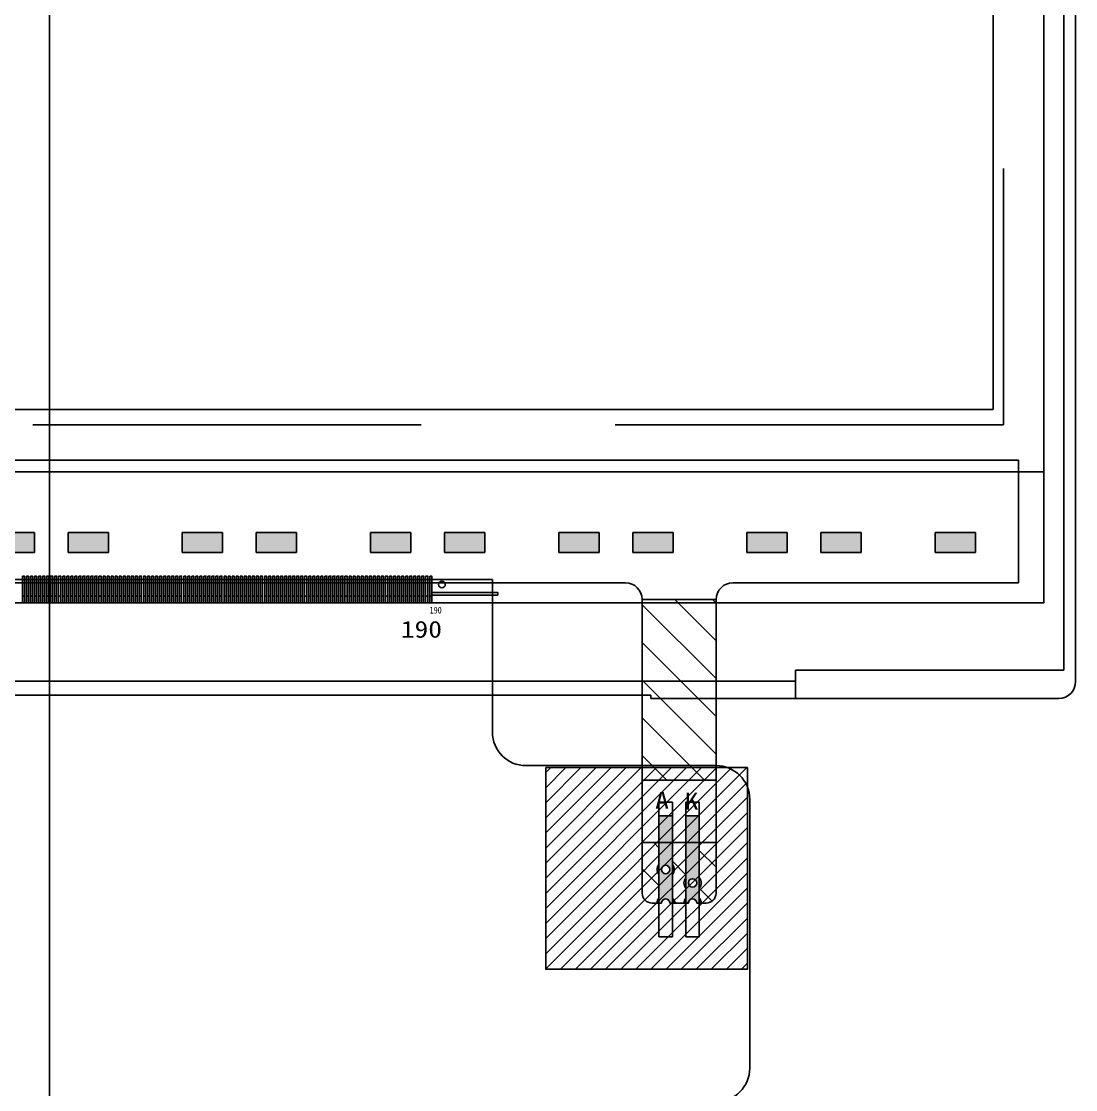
# Model space of a CAD drawing. Extents: x 976 to 1424, y -742 to -407.
# Drawn here: x 1072.15 to 1103.52, y -571.95 to -540.17 of the extents above; entities that cross this region are included whole.
import ezdxf

# ---------------------------------------------------------------- set-up
doc = ezdxf.new("R2010")
doc.units = 0
doc.header["$LTSCALE"] = 23.1
doc.header["$MEASUREMENT"] = 0
doc.linetypes.add('DASHED', pattern=[0.75, 0.5, -0.25])
doc.linetypes.add('EB_DASHDOT', pattern=[39, 30, -3, 3, -3])
doc.layers.get('0').update_dxf_attribs({"linetype": 'CONTINUOUS'})
for name, color, linetype in [('bl', 7, 'CONTINUOUS'), ('DIM', 4, 'CONTINUOUS'), ('FPC 外形', 42, 'CONTINUOUS'), ('LCD', 175, 'CONTINUOUS')]:
    doc.layers.add(name, color=color, linetype=linetype)
doc.styles.get("Standard").update_dxf_attribs({"font": 'txt', "width": 0.8})
doc.styles.add('宋', font='')
doc.styles.get('宋').set_extended_font_data('宋体')
pattern_1 = [(45, (113.3475, 2983.5597), (-0.561266, 0.561266), [])]

# ---------------------------------------------------------------- blocks, each defined once
blk = doc.blocks.new('A$C4D064DB7')
at = {"layer": 'bl'}
h = blk.add_hatch(dxfattribs=at)
h.set_pattern_fill('ANSI31', color=3, scale=0.25, style=0)
h.set_pattern_definition(pattern_1)
h.paths.add_polyline_path([(-46.362, -4.15), (-48.562, -4.15), (-48.562, -9.523), (-46.362, -9.523)])
h = blk.add_hatch(dxfattribs=at)
h.set_pattern_fill('ANSI31', color=3, scale=0.25, style=0)
h.set_pattern_definition(pattern_1)
h.paths.add_polyline_path([(-48.062, -11.38), (-48.562, -11.38), (-48.562, -12.88, 0.414214), (-48.262, -13.18), (-48.117, -13.18, -0.16888), (-48.062, -13.022), (-48.062, -12.738, -0.347677), (-48.062, -12.422)])
h = blk.add_hatch(dxfattribs=at)
h.set_pattern_fill('ANSI31', color=3, scale=0.25, style=0)
h.set_pattern_definition(pattern_1)
h.paths.add_polyline_path([(-47.262, -11.38), (-47.662, -11.38), (-47.662, -12.422, -0.347677), (-47.662, -12.738), (-47.662, -13.022, -0.16888), (-47.607, -13.18), (-47.317, -13.18, -0.16888), (-47.262, -13.022), (-47.262, -12.338, -0.347677), (-47.262, -12.022)])
h = blk.add_hatch(dxfattribs=at)
h.set_pattern_fill('ANSI31', color=3, scale=0.25, style=0)
h.set_pattern_definition(pattern_1)
h.paths.add_polyline_path([(-46.862, -12.022, -0.347677), (-46.862, -12.338), (-46.862, -13.022, -0.16888), (-46.807, -13.18), (-46.662, -13.18, 0.414214), (-46.362, -12.88), (-46.362, -11.38), (-46.862, -11.38)])
at = {"layer": 'DIM'}
h = blk.add_hatch(color=3, dxfattribs=at)
h.paths.add_polyline_path([(-52.88, -2.15), (-51.68, -2.15), (-51.68, -2.75), (-52.88, -2.75)])
h.paths.add_polyline_path([(-56.28, -2.15), (-55.08, -2.15), (-55.08, -2.75), (-56.28, -2.75)])
h = blk.add_hatch(color=3, dxfattribs=at)
h.paths.add_polyline_path([(-47.28, -2.15), (-46.08, -2.15), (-46.08, -2.75), (-47.28, -2.75)])
h.paths.add_polyline_path([(-50.68, -2.15), (-49.48, -2.15), (-49.48, -2.75), (-50.68, -2.75)])
h = blk.add_hatch(color=3, dxfattribs=at)
h.paths.add_polyline_path([(-41.68, -2.15), (-40.48, -2.15), (-40.48, -2.75), (-41.68, -2.75)])
h.paths.add_polyline_path([(-45.08, -2.15), (-43.88, -2.15), (-43.88, -2.75), (-45.08, -2.75)])
h = blk.add_hatch(color=3, dxfattribs=at)
h.paths.add_polyline_path([(-36.08, -2.15), (-34.88, -2.15), (-34.88, -2.75), (-36.08, -2.75)])
h.paths.add_polyline_path([(-39.48, -2.15), (-38.28, -2.15), (-38.28, -2.75), (-39.48, -2.75)])
h = blk.add_hatch(color=3, dxfattribs=at)
h.paths.add_polyline_path([(-30.48, -2.15), (-29.28, -2.15), (-29.28, -2.75), (-30.48, -2.75)])
h.paths.add_polyline_path([(-33.88, -2.15), (-32.68, -2.15), (-32.68, -2.75), (-33.88, -2.75)])
h = blk.add_hatch(color=3, dxfattribs=at)
h.paths.add_polyline_path([(-24.88, -2.15), (-23.68, -2.15), (-23.68, -2.75), (-24.88, -2.75)])
h.paths.add_polyline_path([(-28.28, -2.15), (-27.08, -2.15), (-27.08, -2.75), (-28.28, -2.75)])
h = blk.add_hatch(color=3, dxfattribs=at)
h.paths.add_polyline_path([(-19.28, -2.15), (-18.08, -2.15), (-18.08, -2.75), (-19.28, -2.75)])
h.paths.add_polyline_path([(-22.68, -2.15), (-21.48, -2.15), (-21.48, -2.75), (-22.68, -2.75)])
h = blk.add_hatch(color=3, dxfattribs=at)
h.paths.add_polyline_path([(-13.68, -2.15), (-12.48, -2.15), (-12.48, -2.75), (-13.68, -2.75)])
h.paths.add_polyline_path([(-17.08, -2.15), (-15.88, -2.15), (-15.88, -2.75), (-17.08, -2.75)])
h = blk.add_hatch(color=3, dxfattribs=at)
h.paths.add_polyline_path([(-8.08, -2.15), (-6.88, -2.15), (-6.88, -2.75), (-8.08, -2.75)])
h.paths.add_polyline_path([(-11.48, -2.15), (-10.28, -2.15), (-10.28, -2.75), (-11.48, -2.75)])
h = blk.add_hatch(color=3, dxfattribs=at)
h.paths.add_polyline_path([(-2.48, -2.75), (-2.48, -2.15), (-1.28, -2.15), (-1.28, -2.75)])
h.paths.add_polyline_path([(-4.68, -2.15), (-4.68, -2.75), (-5.88, -2.75), (-5.88, -2.15)])
h = blk.add_hatch(color=30, dxfattribs=at)
h.paths.add_polyline_path([(-47.662, -10.579), (-48.062, -10.579), (-48.062, -12.422, 0.347677), (-48.062, -12.738), (-48.062, -13.022, 0.16888), (-48.117, -13.18), (-47.987, -13.18, -1), (-47.737, -13.18), (-47.607, -13.18, 0.16888), (-47.662, -13.022), (-47.662, -12.738, 0.347677), (-47.662, -12.422)])
h.paths.add_polyline_path([(-47.737, -12.58, -1), (-47.987, -12.58, -1)], flags=16)
h = blk.add_hatch(color=30, dxfattribs=at)
h.paths.add_polyline_path([(-47.262, -12.022, 0.347677), (-47.262, -12.338), (-47.262, -13.022, 0.16888), (-47.317, -13.18), (-47.187, -13.18, -1), (-46.937, -13.18), (-46.807, -13.18, 0.16888), (-46.862, -13.022), (-46.862, -12.338, 0.347677), (-46.862, -12.022), (-46.862, -10.58), (-47.262, -10.58)])
h.paths.add_polyline_path([(-46.937, -12.18, -1), (-47.187, -12.18, -1)], flags=16)
at = {"layer": 'bl', "color": 3}
for p, q in [((-48.562, -4.15), (-46.362, -4.15)), ((-48.562, -9.523), (-46.362, -9.523)), ((-48.562, -11.38), (-46.362, -11.38))]:
    blk.add_line(p, q, dxfattribs=at)
at = {"layer": 'DIM', "color": 30}
for p, q in [((-57.56, 0), (-57.56, -3.65)), ((0, 0), (-57.56, 0)), ((0, -3.65), (0, 0)), ((-57.56, -3.65), (-49.062, -3.65)), ((-45.862, -3.65), (0, -3.65)), ((-48.562, -12.88), (-48.562, -4.15)), ((-46.362, -12.88), (-46.362, -4.15)), ((-48.062, -12.422), (-48.062, -10.579)), ((-48.062, -10.579), (-47.662, -10.579)), ((-47.662, -10.579), (-47.662, -12.422)), ((-47.262, -12.022), (-47.262, -10.58)), ((-47.262, -10.58), (-46.862, -10.58)), ((-46.862, -10.58), (-46.862, -12.022)), ((-47.262, -13.022), (-47.262, -12.338)), ((-46.862, -12.338), (-46.862, -13.022)), ((-48.062, -13.022), (-48.062, -12.738)), ((-47.662, -12.738), (-47.662, -13.022)), ((-48.262, -13.18), (-47.987, -13.18)), ((-47.987, -13.18), (-48.062, -13.18)), ((-47.607, -13.18), (-47.737, -13.18)), ((-47.737, -13.18), (-47.187, -13.18)), ((-47.607, -13.18), (-47.317, -13.18)), ((-47.187, -13.18), (-47.317, -13.18)), ((-46.812, -13.18), (-46.937, -13.18)), ((-46.937, -13.18), (-46.662, -13.18))]:
    blk.add_line(p, q, dxfattribs=at)
at = {"layer": 'DIM', "color": 3}
for p, q in [((-56.28, -2.15), (-56.28, -2.65)), ((-56.28, -2.75), (-56.28, -2.15)), ((-56.28, -2.15), (-55.08, -2.15)), ((-56.28, -2.15), (-56.28, -2.65)), ((-56.28, -2.75), (-56.28, -2.15)), ((-56.28, -2.15), (-55.08, -2.15)), ((-55.08, -2.15), (-55.08, -2.75)), ((-55.08, -2.15), (-55.08, -2.75)), ((-52.88, -2.75), (-52.88, -2.15)), ((-52.88, -2.15), (-51.68, -2.15)), ((-52.88, -2.75), (-52.88, -2.15)), ((-52.88, -2.15), (-51.68, -2.15)), ((-51.68, -2.15), (-51.68, -2.75)), ((-51.68, -2.15), (-51.68, -2.75)), ((-50.68, -2.15), (-50.68, -2.65)), ((-50.68, -2.75), (-50.68, -2.15)), ((-50.68, -2.15), (-49.48, -2.15)), ((-50.68, -2.15), (-50.68, -2.65)), ((-50.68, -2.75), (-50.68, -2.15)), ((-50.68, -2.15), (-49.48, -2.15)), ((-49.48, -2.15), (-49.48, -2.75)), ((-49.48, -2.15), (-49.48, -2.75)), ((-47.28, -2.75), (-47.28, -2.15)), ((-47.28, -2.15), (-46.08, -2.15)), ((-47.28, -2.75), (-47.28, -2.15)), ((-47.28, -2.15), (-46.08, -2.15)), ((-46.08, -2.15), (-46.08, -2.75)), ((-46.08, -2.15), (-46.08, -2.75)), ((-45.08, -2.15), (-45.08, -2.65)), ((-45.08, -2.75), (-45.08, -2.15)), ((-45.08, -2.15), (-43.88, -2.15)), ((-45.08, -2.15), (-45.08, -2.65)), ((-45.08, -2.75), (-45.08, -2.15)), ((-45.08, -2.15), (-43.88, -2.15)), ((-43.88, -2.15), (-43.88, -2.75)), ((-43.88, -2.15), (-43.88, -2.75)), ((-41.68, -2.75), (-41.68, -2.15)), ((-41.68, -2.15), (-40.48, -2.15)), ((-41.68, -2.75), (-41.68, -2.15)), ((-41.68, -2.15), (-40.48, -2.15)), ((-40.48, -2.15), (-40.48, -2.75)), ((-40.48, -2.15), (-40.48, -2.75)), ((-39.48, -2.15), (-39.48, -2.65)), ((-39.48, -2.75), (-39.48, -2.15)), ((-39.48, -2.15), (-38.28, -2.15)), ((-39.48, -2.15), (-39.48, -2.65)), ((-39.48, -2.75), (-39.48, -2.15)), ((-39.48, -2.15), (-38.28, -2.15)), ((-38.28, -2.15), (-38.28, -2.75)), ((-38.28, -2.15), (-38.28, -2.75)), ((-36.08, -2.75), (-36.08, -2.15)), ((-36.08, -2.15), (-34.88, -2.15)), ((-36.08, -2.75), (-36.08, -2.15)), ((-36.08, -2.15), (-34.88, -2.15)), ((-34.88, -2.15), (-34.88, -2.75)), ((-34.88, -2.15), (-34.88, -2.75)), ((-33.88, -2.15), (-33.88, -2.65)), ((-33.88, -2.75), (-33.88, -2.15)), ((-33.88, -2.15), (-32.68, -2.15)), ((-33.88, -2.15), (-33.88, -2.65)), ((-33.88, -2.75), (-33.88, -2.15)), ((-33.88, -2.15), (-32.68, -2.15)), ((-32.68, -2.15), (-32.68, -2.75)), ((-32.68, -2.15), (-32.68, -2.75)), ((-30.48, -2.75), (-30.48, -2.15)), ((-30.48, -2.15), (-29.28, -2.15)), ((-30.48, -2.75), (-30.48, -2.15)), ((-30.48, -2.15), (-29.28, -2.15)), ((-29.28, -2.15), (-29.28, -2.75)), ((-29.28, -2.15), (-29.28, -2.75)), ((-28.28, -2.15), (-28.28, -2.65)), ((-28.28, -2.75), (-28.28, -2.15)), ((-28.28, -2.15), (-27.08, -2.15)), ((-28.28, -2.15), (-28.28, -2.65)), ((-28.28, -2.75), (-28.28, -2.15)), ((-28.28, -2.15), (-27.08, -2.15)), ((-27.08, -2.15), (-27.08, -2.75)), ((-27.08, -2.15), (-27.08, -2.75)), ((-24.88, -2.75), (-24.88, -2.15)), ((-24.88, -2.15), (-23.68, -2.15)), ((-24.88, -2.75), (-24.88, -2.15)), ((-24.88, -2.15), (-23.68, -2.15)), ((-23.68, -2.15), (-23.68, -2.75)), ((-23.68, -2.15), (-23.68, -2.75)), ((-22.68, -2.15), (-22.68, -2.65)), ((-22.68, -2.75), (-22.68, -2.15)), ((-22.68, -2.15), (-21.48, -2.15)), ((-22.68, -2.15), (-22.68, -2.65)), ((-22.68, -2.75), (-22.68, -2.15)), ((-22.68, -2.15), (-21.48, -2.15)), ((-21.48, -2.15), (-21.48, -2.75)), ((-21.48, -2.15), (-21.48, -2.75)), ((-19.28, -2.75), (-19.28, -2.15)), ((-19.28, -2.15), (-18.08, -2.15)), ((-19.28, -2.75), (-19.28, -2.15)), ((-19.28, -2.15), (-18.08, -2.15)), ((-18.08, -2.15), (-18.08, -2.75)), ((-18.08, -2.15), (-18.08, -2.75)), ((-17.08, -2.15), (-17.08, -2.65)), ((-17.08, -2.75), (-17.08, -2.15)), ((-17.08, -2.15), (-15.88, -2.15)), ((-17.08, -2.15), (-17.08, -2.65)), ((-17.08, -2.75), (-17.08, -2.15)), ((-17.08, -2.15), (-15.88, -2.15)), ((-15.88, -2.15), (-15.88, -2.75)), ((-15.88, -2.15), (-15.88, -2.75)), ((-13.68, -2.75), (-13.68, -2.15)), ((-13.68, -2.15), (-12.48, -2.15)), ((-13.68, -2.75), (-13.68, -2.15)), ((-13.68, -2.15), (-12.48, -2.15)), ((-12.48, -2.15), (-12.48, -2.75)), ((-12.48, -2.15), (-12.48, -2.75)), ((-11.48, -2.15), (-11.48, -2.65)), ((-11.48, -2.75), (-11.48, -2.15)), ((-11.48, -2.15), (-10.28, -2.15)), ((-11.48, -2.15), (-11.48, -2.65)), ((-11.48, -2.75), (-11.48, -2.15)), ((-11.48, -2.15), (-10.28, -2.15)), ((-10.28, -2.15), (-10.28, -2.75)), ((-10.28, -2.15), (-10.28, -2.75)), ((-8.08, -2.75), (-8.08, -2.15)), ((-8.08, -2.15), (-6.88, -2.15)), ((-8.08, -2.75), (-8.08, -2.15)), ((-8.08, -2.15), (-6.88, -2.15)), ((-6.88, -2.15), (-6.88, -2.75)), ((-6.88, -2.15), (-6.88, -2.75)), ((-5.88, -2.15), (-5.88, -2.65)), ((-5.88, -2.75), (-5.88, -2.15)), ((-5.88, -2.15), (-4.68, -2.15)), ((-5.88, -2.15), (-5.88, -2.65)), ((-5.88, -2.75), (-5.88, -2.15)), ((-5.88, -2.15), (-4.68, -2.15)), ((-4.68, -2.15), (-4.68, -2.75)), ((-4.68, -2.15), (-4.68, -2.75)), ((-2.48, -2.75), (-2.48, -2.15)), ((-2.48, -2.15), (-1.28, -2.15)), ((-2.48, -2.75), (-2.48, -2.15)), ((-2.48, -2.15), (-1.28, -2.15)), ((-1.28, -2.15), (-1.28, -2.75)), ((-1.28, -2.15), (-1.28, -2.75)), ((-55.08, -2.75), (-56.28, -2.75)), ((-55.08, -2.75), (-56.28, -2.75)), ((-51.68, -2.75), (-52.88, -2.75)), ((-51.68, -2.75), (-52.88, -2.75)), ((-49.48, -2.75), (-50.68, -2.75)), ((-49.48, -2.75), (-50.68, -2.75)), ((-46.08, -2.75), (-47.28, -2.75)), ((-46.08, -2.75), (-47.28, -2.75)), ((-43.88, -2.75), (-45.08, -2.75)), ((-43.88, -2.75), (-45.08, -2.75)), ((-40.48, -2.75), (-41.68, -2.75)), ((-40.48, -2.75), (-41.68, -2.75)), ((-38.28, -2.75), (-39.48, -2.75)), ((-38.28, -2.75), (-39.48, -2.75)), ((-34.88, -2.75), (-36.08, -2.75)), ((-34.88, -2.75), (-36.08, -2.75)), ((-32.68, -2.75), (-33.88, -2.75)), ((-32.68, -2.75), (-33.88, -2.75)), ((-29.28, -2.75), (-30.48, -2.75)), ((-29.28, -2.75), (-30.48, -2.75)), ((-27.08, -2.75), (-28.28, -2.75)), ((-27.08, -2.75), (-28.28, -2.75)), ((-23.68, -2.75), (-24.88, -2.75)), ((-23.68, -2.75), (-24.88, -2.75)), ((-21.48, -2.75), (-22.68, -2.75)), ((-21.48, -2.75), (-22.68, -2.75)), ((-18.08, -2.75), (-19.28, -2.75)), ((-18.08, -2.75), (-19.28, -2.75)), ((-15.88, -2.75), (-17.08, -2.75)), ((-15.88, -2.75), (-17.08, -2.75)), ((-12.48, -2.75), (-13.68, -2.75)), ((-12.48, -2.75), (-13.68, -2.75)), ((-10.28, -2.75), (-11.48, -2.75)), ((-10.28, -2.75), (-11.48, -2.75)), ((-6.88, -2.75), (-8.08, -2.75)), ((-6.88, -2.75), (-8.08, -2.75)), ((-4.68, -2.75), (-5.88, -2.75)), ((-4.68, -2.75), (-5.88, -2.75)), ((-1.28, -2.75), (-2.48, -2.75)), ((-1.28, -2.75), (-2.48, -2.75))]:
    blk.add_line(p, q, dxfattribs=at)
at = {"layer": 'DIM', "color": 30}
for points in [[(-48.262, -13.18), (-47.987, -13.18)], [(-47.737, -13.18), (-47.187, -13.18)], [(-46.937, -13.18), (-46.662, -13.18)]]:
    blk.add_lwpolyline(points, dxfattribs=at)
for centre in [(-47.062, -12.18), (-47.862, -12.58)]:
    blk.add_circle(centre, 0.125, dxfattribs=at)
for centre, radius, start, end in [((-49.062, -4.15), 0.5, 0, 90), ((-45.862, -4.15), 0.5, 90, 180), ((-47.062, -12.18), 0.255, 141.6573, 218.3427), ((-47.062, -12.18), 0.255, 321.6573, 38.3427), ((-47.862, -12.58), 0.255, 141.6573, 218.3427), ((-47.862, -12.58), 0.255, 321.6573, 38.3427), ((-48.262, -12.88), 0.3, 180, 270), ((-47.862, -13.18), 0.255, 141.6573, 180), ((-47.862, -13.18), 0.255, 0, 38.3427), ((-47.062, -13.18), 0.255, 141.6573, 180), ((-47.062, -13.18), 0.255, 0, 38.3427), ((-46.662, -12.88), 0.3, 270, 0), ((-47.862, -13.18), 0.125, 0, 180), ((-47.062, -13.18), 0.125, 0, 180)]:
    blk.add_arc(centre, radius, start, end, dxfattribs=at)
blk = doc.blocks.new('A$C0646467A')
at = {"layer": 'LCD'}
for p, q in [((13.34, -100.54), (11.37, -100.54)), ((13.34, -100.62), (11.37, -100.62)), ((13.34, -100.54), (13.34, -100.62))]:
    blk.add_line(p, q, dxfattribs=at)
for points in [[(-29.58, 0), (29.58, 0), (29.58, -100.85), (-29.58, -100.85)], [(-0.81, -100.05), (-0.75, -100.05), (-0.75, -100.65), (-0.81, -100.65)], [(-0.69, -100.05), (-0.63, -100.05), (-0.63, -100.65), (-0.69, -100.65)], [(-0.57, -100.05), (-0.51, -100.05), (-0.51, -100.65), (-0.57, -100.65)], [(-0.45, -100.05), (-0.39, -100.05), (-0.39, -100.65), (-0.45, -100.65)], [(-0.33, -100.05), (-0.27, -100.05), (-0.27, -100.65), (-0.33, -100.65)], [(-0.21, -100.05), (-0.15, -100.05), (-0.15, -100.65), (-0.21, -100.65)], [(-0.09, -100.05), (-0.03, -100.05), (-0.03, -100.65), (-0.09, -100.65)], [(0.03, -100.05), (0.09, -100.05), (0.09, -100.65), (0.03, -100.65)], [(0.15, -100.05), (0.21, -100.05), (0.21, -100.65), (0.15, -100.65)], [(0.27, -100.05), (0.33, -100.05), (0.33, -100.65), (0.27, -100.65)], [(0.39, -100.05), (0.45, -100.05), (0.45, -100.65), (0.39, -100.65)], [(0.51, -100.05), (0.57, -100.05), (0.57, -100.65), (0.51, -100.65)], [(0.63, -100.05), (0.69, -100.05), (0.69, -100.65), (0.63, -100.65)], [(0.75, -100.05), (0.81, -100.05), (0.81, -100.65), (0.75, -100.65)], [(0.87, -100.05), (0.93, -100.05), (0.93, -100.65), (0.87, -100.65)], [(0.99, -100.05), (1.05, -100.05), (1.05, -100.65), (0.99, -100.65)], [(1.11, -100.05), (1.17, -100.05), (1.17, -100.65), (1.11, -100.65)], [(1.23, -100.05), (1.29, -100.05), (1.29, -100.65), (1.23, -100.65)], [(1.35, -100.05), (1.41, -100.05), (1.41, -100.65), (1.35, -100.65)], [(1.47, -100.05), (1.53, -100.05), (1.53, -100.65), (1.47, -100.65)], [(1.59, -100.05), (1.65, -100.05), (1.65, -100.65), (1.59, -100.65)], [(1.71, -100.05), (1.77, -100.05), (1.77, -100.65), (1.71, -100.65)], [(1.83, -100.05), (1.89, -100.05), (1.89, -100.65), (1.83, -100.65)], [(1.95, -100.05), (2.01, -100.05), (2.01, -100.65), (1.95, -100.65)], [(2.07, -100.05), (2.13, -100.05), (2.13, -100.65), (2.07, -100.65)], [(2.19, -100.05), (2.25, -100.05), (2.25, -100.65), (2.19, -100.65)], [(2.31, -100.05), (2.37, -100.05), (2.37, -100.65), (2.31, -100.65)], [(2.43, -100.05), (2.49, -100.05), (2.49, -100.65), (2.43, -100.65)], [(2.55, -100.05), (2.61, -100.05), (2.61, -100.65), (2.55, -100.65)], [(2.67, -100.05), (2.73, -100.05), (2.73, -100.65), (2.67, -100.65)], [(2.79, -100.05), (2.85, -100.05), (2.85, -100.65), (2.79, -100.65)], [(2.91, -100.05), (2.97, -100.05), (2.97, -100.65), (2.91, -100.65)], [(3.03, -100.05), (3.09, -100.05), (3.09, -100.65), (3.03, -100.65)], [(3.15, -100.05), (3.21, -100.05), (3.21, -100.65), (3.15, -100.65)], [(3.27, -100.05), (3.33, -100.05), (3.33, -100.65), (3.27, -100.65)], [(3.39, -100.05), (3.45, -100.05), (3.45, -100.65), (3.39, -100.65)], [(3.51, -100.05), (3.57, -100.05), (3.57, -100.65), (3.51, -100.65)], [(3.63, -100.05), (3.69, -100.05), (3.69, -100.65), (3.63, -100.65)], [(3.75, -100.05), (3.81, -100.05), (3.81, -100.65), (3.75, -100.65)], [(3.87, -100.05), (3.93, -100.05), (3.93, -100.65), (3.87, -100.65)], [(3.99, -100.05), (4.05, -100.05), (4.05, -100.65), (3.99, -100.65)], [(4.11, -100.05), (4.17, -100.05), (4.17, -100.65), (4.11, -100.65)], [(4.23, -100.05), (4.29, -100.05), (4.29, -100.65), (4.23, -100.65)], [(4.35, -100.05), (4.41, -100.05), (4.41, -100.65), (4.35, -100.65)], [(4.47, -100.05), (4.53, -100.05), (4.53, -100.65), (4.47, -100.65)], [(4.59, -100.05), (4.65, -100.05), (4.65, -100.65), (4.59, -100.65)], [(4.71, -100.05), (4.77, -100.05), (4.77, -100.65), (4.71, -100.65)], [(4.83, -100.05), (4.89, -100.05), (4.89, -100.65), (4.83, -100.65)], [(4.95, -100.05), (5.01, -100.05), (5.01, -100.65), (4.95, -100.65)], [(5.07, -100.05), (5.13, -100.05), (5.13, -100.65), (5.07, -100.65)], [(5.19, -100.05), (5.25, -100.05), (5.25, -100.65), (5.19, -100.65)], [(5.31, -100.05), (5.37, -100.05), (5.37, -100.65), (5.31, -100.65)], [(5.43, -100.05), (5.49, -100.05), (5.49, -100.65), (5.43, -100.65)], [(5.55, -100.05), (5.61, -100.05), (5.61, -100.65), (5.55, -100.65)], [(5.67, -100.05), (5.73, -100.05), (5.73, -100.65), (5.67, -100.65)], [(5.79, -100.05), (5.85, -100.05), (5.85, -100.65), (5.79, -100.65)], [(5.91, -100.05), (5.97, -100.05), (5.97, -100.65), (5.91, -100.65)], [(6.03, -100.05), (6.09, -100.05), (6.09, -100.65), (6.03, -100.65)], [(6.15, -100.05), (6.21, -100.05), (6.21, -100.65), (6.15, -100.65)], [(6.27, -100.05), (6.33, -100.05), (6.33, -100.65), (6.27, -100.65)], [(6.39, -100.05), (6.45, -100.05), (6.45, -100.65), (6.39, -100.65)], [(6.51, -100.05), (6.57, -100.05), (6.57, -100.65), (6.51, -100.65)], [(6.63, -100.05), (6.69, -100.05), (6.69, -100.65), (6.63, -100.65)], [(6.75, -100.05), (6.81, -100.05), (6.81, -100.65), (6.75, -100.65)], [(6.87, -100.05), (6.93, -100.05), (6.93, -100.65), (6.87, -100.65)], [(6.99, -100.05), (7.05, -100.05), (7.05, -100.65), (6.99, -100.65)], [(7.11, -100.05), (7.17, -100.05), (7.17, -100.65), (7.11, -100.65)], [(7.23, -100.05), (7.29, -100.05), (7.29, -100.65), (7.23, -100.65)], [(7.35, -100.05), (7.41, -100.05), (7.41, -100.65), (7.35, -100.65)], [(7.47, -100.05), (7.53, -100.05), (7.53, -100.65), (7.47, -100.65)], [(7.59, -100.05), (7.65, -100.05), (7.65, -100.65), (7.59, -100.65)], [(7.71, -100.05), (7.77, -100.05), (7.77, -100.65), (7.71, -100.65)], [(7.83, -100.05), (7.89, -100.05), (7.89, -100.65), (7.83, -100.65)], [(7.95, -100.05), (8.01, -100.05), (8.01, -100.65), (7.95, -100.65)], [(8.07, -100.05), (8.13, -100.05), (8.13, -100.65), (8.07, -100.65)], [(8.19, -100.05), (8.25, -100.05), (8.25, -100.65), (8.19, -100.65)], [(8.31, -100.05), (8.37, -100.05), (8.37, -100.65), (8.31, -100.65)], [(8.43, -100.05), (8.49, -100.05), (8.49, -100.65), (8.43, -100.65)], [(8.55, -100.05), (8.61, -100.05), (8.61, -100.65), (8.55, -100.65)], [(8.67, -100.05), (8.73, -100.05), (8.73, -100.65), (8.67, -100.65)], [(8.79, -100.05), (8.85, -100.05), (8.85, -100.65), (8.79, -100.65)], [(8.91, -100.05), (8.97, -100.05), (8.97, -100.65), (8.91, -100.65)], [(9.03, -100.05), (9.09, -100.05), (9.09, -100.65), (9.03, -100.65)], [(9.15, -100.05), (9.21, -100.05), (9.21, -100.65), (9.15, -100.65)], [(9.27, -100.05), (9.33, -100.05), (9.33, -100.65), (9.27, -100.65)], [(9.39, -100.05), (9.45, -100.05), (9.45, -100.65), (9.39, -100.65)], [(9.51, -100.05), (9.57, -100.05), (9.57, -100.65), (9.51, -100.65)], [(9.63, -100.05), (9.69, -100.05), (9.69, -100.65), (9.63, -100.65)], [(9.75, -100.05), (9.81, -100.05), (9.81, -100.65), (9.75, -100.65)], [(9.87, -100.05), (9.93, -100.05), (9.93, -100.65), (9.87, -100.65)], [(9.99, -100.05), (10.05, -100.05), (10.05, -100.65), (9.99, -100.65)], [(10.11, -100.05), (10.17, -100.05), (10.17, -100.65), (10.11, -100.65)], [(10.23, -100.05), (10.29, -100.05), (10.29, -100.65), (10.23, -100.65)], [(10.35, -100.05), (10.41, -100.05), (10.41, -100.65), (10.35, -100.65)], [(10.47, -100.05), (10.53, -100.05), (10.53, -100.65), (10.47, -100.65)], [(10.59, -100.05), (10.65, -100.05), (10.65, -100.65), (10.59, -100.65)], [(10.71, -100.05), (10.77, -100.05), (10.77, -100.65), (10.71, -100.65)], [(10.83, -100.05), (10.89, -100.05), (10.89, -100.65), (10.83, -100.65)], [(10.95, -100.05), (11.01, -100.05), (11.01, -100.65), (10.95, -100.65)], [(11.07, -100.05), (11.13, -100.05), (11.13, -100.65), (11.07, -100.65)], [(11.19, -100.05), (11.25, -100.05), (11.25, -100.65), (11.19, -100.65)], [(11.31, -100.05), (11.37, -100.05), (11.37, -100.65), (11.31, -100.65)]]:
    blk.add_lwpolyline(points, close=True, dxfattribs=at)
for points in [[(-28.08, -95.1), (-28.08, -1.5), (28.08, -1.5), (28.08, -95.1)], [(28.08, -95.1), (-28.08, -95.1)], [(29.58, -96.95), (-29.58, -96.95)], [(-0.75, -100.05), (-0.81, -100.05)], [(-0.63, -100.05), (-0.69, -100.05)], [(-0.51, -100.05), (-0.57, -100.05)], [(-0.39, -100.05), (-0.45, -100.05)], [(-0.27, -100.05), (-0.33, -100.05)], [(-0.15, -100.05), (-0.21, -100.05)], [(-0.03, -100.05), (-0.09, -100.05)], [(0.09, -100.05), (0.03, -100.05)], [(0.21, -100.05), (0.15, -100.05)], [(0.33, -100.05), (0.27, -100.05)], [(0.45, -100.05), (0.39, -100.05)], [(0.57, -100.05), (0.51, -100.05)], [(0.69, -100.05), (0.63, -100.05)], [(0.81, -100.05), (0.75, -100.05)], [(0.93, -100.05), (0.87, -100.05)], [(1.05, -100.05), (0.99, -100.05)], [(1.17, -100.05), (1.11, -100.05)], [(1.29, -100.05), (1.23, -100.05)], [(1.41, -100.05), (1.35, -100.05)], [(1.53, -100.05), (1.47, -100.05)], [(1.65, -100.05), (1.59, -100.05)], [(1.77, -100.05), (1.71, -100.05)], [(1.89, -100.05), (1.83, -100.05)], [(2.01, -100.05), (1.95, -100.05)], [(2.13, -100.05), (2.07, -100.05)], [(2.25, -100.05), (2.19, -100.05)], [(2.37, -100.05), (2.31, -100.05)], [(2.49, -100.05), (2.43, -100.05)], [(2.61, -100.05), (2.55, -100.05)], [(2.73, -100.05), (2.67, -100.05)], [(2.85, -100.05), (2.79, -100.05)], [(2.97, -100.05), (2.91, -100.05)], [(3.09, -100.05), (3.03, -100.05)], [(3.21, -100.05), (3.15, -100.05)], [(3.33, -100.05), (3.27, -100.05)], [(3.45, -100.05), (3.39, -100.05)], [(3.57, -100.05), (3.51, -100.05)], [(3.69, -100.05), (3.63, -100.05)], [(3.81, -100.05), (3.75, -100.05)], [(3.93, -100.05), (3.87, -100.05)], [(4.05, -100.05), (3.99, -100.05)], [(4.17, -100.05), (4.11, -100.05)], [(4.29, -100.05), (4.23, -100.05)], [(4.41, -100.05), (4.35, -100.05)], [(4.53, -100.05), (4.47, -100.05)], [(4.65, -100.05), (4.59, -100.05)], [(4.77, -100.05), (4.71, -100.05)], [(4.89, -100.05), (4.83, -100.05)], [(5.01, -100.05), (4.95, -100.05)], [(5.13, -100.05), (5.07, -100.05)], [(5.25, -100.05), (5.19, -100.05)], [(5.37, -100.05), (5.31, -100.05)], [(5.49, -100.05), (5.43, -100.05)], [(5.61, -100.05), (5.55, -100.05)], [(5.73, -100.05), (5.67, -100.05)], [(5.85, -100.05), (5.79, -100.05)], [(5.97, -100.05), (5.91, -100.05)], [(6.09, -100.05), (6.03, -100.05)], [(6.21, -100.05), (6.15, -100.05)], [(6.33, -100.05), (6.27, -100.05)], [(6.45, -100.05), (6.39, -100.05)], [(6.57, -100.05), (6.51, -100.05)], [(6.69, -100.05), (6.63, -100.05)], [(6.81, -100.05), (6.75, -100.05)], [(6.93, -100.05), (6.87, -100.05)], [(7.05, -100.05), (6.99, -100.05)], [(7.17, -100.05), (7.11, -100.05)], [(7.29, -100.05), (7.23, -100.05)], [(7.41, -100.05), (7.35, -100.05)], [(7.53, -100.05), (7.47, -100.05)], [(7.65, -100.05), (7.59, -100.05)], [(7.77, -100.05), (7.71, -100.05)], [(7.89, -100.05), (7.83, -100.05)], [(8.01, -100.05), (7.95, -100.05)], [(8.13, -100.05), (8.07, -100.05)], [(8.25, -100.05), (8.19, -100.05)], [(8.37, -100.05), (8.31, -100.05)], [(8.49, -100.05), (8.43, -100.05)], [(8.61, -100.05), (8.55, -100.05)], [(8.73, -100.05), (8.67, -100.05)], [(8.85, -100.05), (8.79, -100.05)], [(8.97, -100.05), (8.91, -100.05)], [(9.09, -100.05), (9.03, -100.05)], [(9.21, -100.05), (9.15, -100.05)], [(9.33, -100.05), (9.27, -100.05)], [(9.45, -100.05), (9.39, -100.05)], [(9.57, -100.05), (9.51, -100.05)], [(9.69, -100.05), (9.63, -100.05)], [(9.81, -100.05), (9.75, -100.05)], [(9.93, -100.05), (9.87, -100.05)], [(10.05, -100.05), (9.99, -100.05)], [(10.17, -100.05), (10.11, -100.05)], [(10.29, -100.05), (10.23, -100.05)], [(10.41, -100.05), (10.35, -100.05)], [(10.53, -100.05), (10.47, -100.05)], [(10.65, -100.05), (10.59, -100.05)], [(10.77, -100.05), (10.71, -100.05)], [(10.89, -100.05), (10.83, -100.05)], [(11.01, -100.05), (10.95, -100.05)], [(11.13, -100.05), (11.07, -100.05)], [(11.25, -100.05), (11.19, -100.05)], [(11.37, -100.05), (11.31, -100.05)]]:
    blk.add_lwpolyline(points, dxfattribs=at)
blk.add_circle((11.675, -100.3), 0.1, dxfattribs=at)
at = {"layer": 'LCD', "insert": (11.309, -100.965), "char_height": 0.2, "width": 0.07731, "attachment_point": 1}
blk.add_mtext('190', dxfattribs=at)
blk = doc.blocks.new('A$C38CA2779')
at = {"color": 1, "linetype": 'EB_DASHDOT'}
blk.add_line((38.055, 134.364), (38.055, 0), dxfattribs=at)
at = {"layer": 'DIM'}
blk.add_blockref('A$C0646467A', (38.055, 130.628), dxfattribs=at)

msp = doc.modelspace()

# ---------------------------------------------------------------- hatches: boundary and pattern name
h = msp.add_hatch()
h.set_pattern_fill('ANSI31', color=256, scale=0.1)
h.set_pattern_definition([(45, (-288.83428, -1867.71488), (-0.224506403, 0.224506403), [])])
h.paths.add_polyline_path([(1087.756, -562.37), (1093.756, -562.37), (1093.756, -568.37), (1087.756, -568.37)])

# ---------------------------------------------------------------- linework, layer by layer
for p, q in [((1103.521, -455.821), (1103.521, -559.811)), ((1103.168, -559.471), (1103.168, -456.321)), ((1095.186, -559.471), (1103.168, -559.471)), ((1095.186, -559.471), (1095.186, -560.311)), ((1050.796, -559.801), (1095.186, -559.801)), ((1090.881, -560.211), (1055.621, -560.211)), ((1090.881, -560.211), (1090.881, -560.311)), ((1090.881, -560.311), (1103.021, -560.311))]:
    msp.add_line(p, q)
at = {"color": 5, "linetype": 'DASHED'}
msp.add_lwpolyline([(1044.611, -457.921), (1101.371, -457.921), (1101.371, -552.171), (1044.611, -552.171)], close=True, dxfattribs=at)
msp.add_lwpolyline([(1087.756, -562.37), (1093.756, -562.37), (1093.756, -568.37), (1087.756, -568.37)], close=True)
msp.add_arc((1103.021, -559.811), 0.5, 270, 0)
at = {"layer": 'DIM', "color": 30}
for p, q in [((1059.716, -556.771), (1086.166, -556.771)), ((1086.166, -556.771), (1086.166, -561.311)), ((1087.166, -562.311), (1092.824, -562.311))]:
    msp.add_line(p, q, dxfattribs=at)
for points in [[(1072.181, -556.771), (1072.241, -556.771), (1072.241, -557.471), (1072.181, -557.471)], [(1072.301, -556.771), (1072.361, -556.771), (1072.361, -557.471), (1072.301, -557.471)], [(1072.421, -556.771), (1072.481, -556.771), (1072.481, -557.471), (1072.421, -557.471)], [(1072.541, -556.771), (1072.601, -556.771), (1072.601, -557.471), (1072.541, -557.471)], [(1072.661, -556.771), (1072.721, -556.771), (1072.721, -557.471), (1072.661, -557.471)], [(1072.781, -556.771), (1072.841, -556.771), (1072.841, -557.471), (1072.781, -557.471)], [(1072.901, -556.771), (1072.961, -556.771), (1072.961, -557.471), (1072.901, -557.471)], [(1073.021, -556.771), (1073.081, -556.771), (1073.081, -557.471), (1073.021, -557.471)], [(1073.141, -556.771), (1073.201, -556.771), (1073.201, -557.471), (1073.141, -557.471)], [(1073.261, -556.771), (1073.321, -556.771), (1073.321, -557.471), (1073.261, -557.471)], [(1073.381, -556.771), (1073.441, -556.771), (1073.441, -557.471), (1073.381, -557.471)], [(1073.501, -556.771), (1073.561, -556.771), (1073.561, -557.471), (1073.501, -557.471)], [(1073.621, -556.771), (1073.681, -556.771), (1073.681, -557.471), (1073.621, -557.471)], [(1073.741, -556.771), (1073.801, -556.771), (1073.801, -557.471), (1073.741, -557.471)], [(1073.861, -556.771), (1073.921, -556.771), (1073.921, -557.471), (1073.861, -557.471)], [(1073.981, -556.771), (1074.041, -556.771), (1074.041, -557.471), (1073.981, -557.471)], [(1074.101, -556.771), (1074.161, -556.771), (1074.161, -557.471), (1074.101, -557.471)], [(1074.221, -556.771), (1074.281, -556.771), (1074.281, -557.471), (1074.221, -557.471)], [(1074.341, -556.771), (1074.401, -556.771), (1074.401, -557.471), (1074.341, -557.471)], [(1074.461, -556.771), (1074.521, -556.771), (1074.521, -557.471), (1074.461, -557.471)], [(1074.581, -556.771), (1074.641, -556.771), (1074.641, -557.471), (1074.581, -557.471)], [(1074.701, -556.771), (1074.761, -556.771), (1074.761, -557.471), (1074.701, -557.471)], [(1074.821, -556.771), (1074.881, -556.771), (1074.881, -557.471), (1074.821, -557.471)], [(1074.941, -556.771), (1075.001, -556.771), (1075.001, -557.471), (1074.941, -557.471)], [(1075.061, -556.771), (1075.121, -556.771), (1075.121, -557.471), (1075.061, -557.471)], [(1075.181, -556.771), (1075.241, -556.771), (1075.241, -557.471), (1075.181, -557.471)], [(1075.301, -556.771), (1075.361, -556.771), (1075.361, -557.471), (1075.301, -557.471)], [(1075.421, -556.771), (1075.481, -556.771), (1075.481, -557.471), (1075.421, -557.471)], [(1075.541, -556.771), (1075.601, -556.771), (1075.601, -557.471), (1075.541, -557.471)], [(1075.661, -556.771), (1075.721, -556.771), (1075.721, -557.471), (1075.661, -557.471)], [(1075.781, -556.771), (1075.841, -556.771), (1075.841, -557.471), (1075.781, -557.471)], [(1075.901, -556.771), (1075.961, -556.771), (1075.961, -557.471), (1075.901, -557.471)], [(1076.021, -556.771), (1076.081, -556.771), (1076.081, -557.471), (1076.021, -557.471)], [(1076.141, -556.771), (1076.201, -556.771), (1076.201, -557.471), (1076.141, -557.471)], [(1076.261, -556.771), (1076.321, -556.771), (1076.321, -557.471), (1076.261, -557.471)], [(1076.381, -556.771), (1076.441, -556.771), (1076.441, -557.471), (1076.381, -557.471)], [(1076.501, -556.771), (1076.561, -556.771), (1076.561, -557.471), (1076.501, -557.471)], [(1076.621, -556.771), (1076.681, -556.771), (1076.681, -557.471), (1076.621, -557.471)], [(1076.741, -556.771), (1076.801, -556.771), (1076.801, -557.471), (1076.741, -557.471)], [(1076.861, -556.771), (1076.921, -556.771), (1076.921, -557.471), (1076.861, -557.471)], [(1076.981, -556.771), (1077.041, -556.771), (1077.041, -557.471), (1076.981, -557.471)], [(1077.101, -556.771), (1077.161, -556.771), (1077.161, -557.471), (1077.101, -557.471)], [(1077.221, -556.771), (1077.281, -556.771), (1077.281, -557.471), (1077.221, -557.471)], [(1077.341, -556.771), (1077.401, -556.771), (1077.401, -557.471), (1077.341, -557.471)], [(1077.461, -556.771), (1077.521, -556.771), (1077.521, -557.471), (1077.461, -557.471)], [(1077.581, -556.771), (1077.641, -556.771), (1077.641, -557.471), (1077.581, -557.471)], [(1077.701, -556.771), (1077.761, -556.771), (1077.761, -557.471), (1077.701, -557.471)], [(1077.821, -556.771), (1077.881, -556.771), (1077.881, -557.471), (1077.821, -557.471)], [(1077.941, -556.771), (1078.001, -556.771), (1078.001, -557.471), (1077.941, -557.471)], [(1078.061, -556.771), (1078.121, -556.771), (1078.121, -557.471), (1078.061, -557.471)], [(1078.181, -556.771), (1078.241, -556.771), (1078.241, -557.471), (1078.181, -557.471)], [(1078.301, -556.771), (1078.361, -556.771), (1078.361, -557.471), (1078.301, -557.471)], [(1078.421, -556.771), (1078.481, -556.771), (1078.481, -557.471), (1078.421, -557.471)], [(1078.541, -556.771), (1078.601, -556.771), (1078.601, -557.471), (1078.541, -557.471)], [(1078.661, -556.771), (1078.721, -556.771), (1078.721, -557.471), (1078.661, -557.471)], [(1078.781, -556.771), (1078.841, -556.771), (1078.841, -557.471), (1078.781, -557.471)], [(1078.901, -556.771), (1078.961, -556.771), (1078.961, -557.471), (1078.901, -557.471)], [(1079.021, -556.771), (1079.081, -556.771), (1079.081, -557.471), (1079.021, -557.471)], [(1079.141, -556.771), (1079.201, -556.771), (1079.201, -557.471), (1079.141, -557.471)], [(1079.261, -556.771), (1079.321, -556.771), (1079.321, -557.471), (1079.261, -557.471)], [(1079.381, -556.771), (1079.441, -556.771), (1079.441, -557.471), (1079.381, -557.471)], [(1079.501, -556.771), (1079.561, -556.771), (1079.561, -557.471), (1079.501, -557.471)], [(1079.621, -556.771), (1079.681, -556.771), (1079.681, -557.471), (1079.621, -557.471)], [(1079.741, -556.771), (1079.801, -556.771), (1079.801, -557.471), (1079.741, -557.471)], [(1079.861, -556.771), (1079.921, -556.771), (1079.921, -557.471), (1079.861, -557.471)], [(1079.981, -556.771), (1080.041, -556.771), (1080.041, -557.471), (1079.981, -557.471)], [(1080.101, -556.771), (1080.161, -556.771), (1080.161, -557.471), (1080.101, -557.471)], [(1080.221, -556.771), (1080.281, -556.771), (1080.281, -557.471), (1080.221, -557.471)], [(1080.341, -556.771), (1080.401, -556.771), (1080.401, -557.471), (1080.341, -557.471)], [(1080.461, -556.771), (1080.521, -556.771), (1080.521, -557.471), (1080.461, -557.471)], [(1080.581, -556.771), (1080.641, -556.771), (1080.641, -557.471), (1080.581, -557.471)], [(1080.701, -556.771), (1080.761, -556.771), (1080.761, -557.471), (1080.701, -557.471)], [(1080.821, -556.771), (1080.881, -556.771), (1080.881, -557.471), (1080.821, -557.471)], [(1080.941, -556.771), (1081.001, -556.771), (1081.001, -557.471), (1080.941, -557.471)], [(1081.061, -556.771), (1081.121, -556.771), (1081.121, -557.471), (1081.061, -557.471)], [(1081.181, -556.771), (1081.241, -556.771), (1081.241, -557.471), (1081.181, -557.471)], [(1081.301, -556.771), (1081.361, -556.771), (1081.361, -557.471), (1081.301, -557.471)], [(1081.421, -556.771), (1081.481, -556.771), (1081.481, -557.471), (1081.421, -557.471)], [(1081.541, -556.771), (1081.601, -556.771), (1081.601, -557.471), (1081.541, -557.471)], [(1081.661, -556.771), (1081.721, -556.771), (1081.721, -557.471), (1081.661, -557.471)], [(1081.781, -556.771), (1081.841, -556.771), (1081.841, -557.471), (1081.781, -557.471)], [(1081.901, -556.771), (1081.961, -556.771), (1081.961, -557.471), (1081.901, -557.471)], [(1082.021, -556.771), (1082.081, -556.771), (1082.081, -557.471), (1082.021, -557.471)], [(1082.141, -556.771), (1082.201, -556.771), (1082.201, -557.471), (1082.141, -557.471)], [(1082.261, -556.771), (1082.321, -556.771), (1082.321, -557.471), (1082.261, -557.471)], [(1082.381, -556.771), (1082.441, -556.771), (1082.441, -557.471), (1082.381, -557.471)], [(1082.501, -556.771), (1082.561, -556.771), (1082.561, -557.471), (1082.501, -557.471)], [(1082.621, -556.771), (1082.681, -556.771), (1082.681, -557.471), (1082.621, -557.471)], [(1082.741, -556.771), (1082.801, -556.771), (1082.801, -557.471), (1082.741, -557.471)], [(1082.861, -556.771), (1082.921, -556.771), (1082.921, -557.471), (1082.861, -557.471)], [(1082.981, -556.771), (1083.041, -556.771), (1083.041, -557.471), (1082.981, -557.471)], [(1083.101, -556.771), (1083.161, -556.771), (1083.161, -557.471), (1083.101, -557.471)], [(1083.221, -556.771), (1083.281, -556.771), (1083.281, -557.471), (1083.221, -557.471)], [(1083.341, -556.771), (1083.401, -556.771), (1083.401, -557.471), (1083.341, -557.471)], [(1083.461, -556.771), (1083.521, -556.771), (1083.521, -557.471), (1083.461, -557.471)], [(1083.581, -556.771), (1083.641, -556.771), (1083.641, -557.471), (1083.581, -557.471)], [(1083.701, -556.771), (1083.761, -556.771), (1083.761, -557.471), (1083.701, -557.471)], [(1083.821, -556.771), (1083.881, -556.771), (1083.881, -557.471), (1083.821, -557.471)], [(1083.941, -556.771), (1084.001, -556.771), (1084.001, -557.471), (1083.941, -557.471)], [(1084.061, -556.771), (1084.121, -556.771), (1084.121, -557.471), (1084.061, -557.471)], [(1084.181, -556.771), (1084.241, -556.771), (1084.241, -557.471), (1084.181, -557.471)], [(1084.301, -556.771), (1084.361, -556.771), (1084.361, -557.471), (1084.301, -557.471)], [(1084.361, -557.161), (1086.166, -557.161), (1086.166, -557.241), (1084.361, -557.241)]]:
    msp.add_lwpolyline(points, close=True, dxfattribs=at)
at = {"layer": 'DIM', "color": 6}
for points in [[(1091.124, -563.401), (1091.524, -563.401), (1091.524, -567.401), (1091.124, -567.401)], [(1091.924, -563.401), (1092.324, -563.401), (1092.324, -567.401), (1091.924, -567.401)]]:
    msp.add_lwpolyline(points, close=True, dxfattribs=at)
at = {"layer": 'DIM', "color": 30}
msp.add_circle((1084.666, -556.921), 0.1, dxfattribs=at)
for centre, start, end in [((1087.166, -561.311), 180, 270), ((1092.824, -563.311), 360, 90)]:
    msp.add_arc(centre, 1, start, end, dxfattribs=at)
at = {"layer": 'FPC 外形', "linetype": 'Continuous'}
msp.add_line((1093.824, -571.311), (1093.824, -563.311), dxfattribs=at)
msp.add_arc((1092.824, -571.311), 1, 270, 360, dxfattribs=at)

# ---------------------------------------------------------------- block references
at = {"layer": 'bl', "color": 1, "xscale": -1}
msp.add_blockref('A$C4D064DB7', (1044.261, -553.221), dxfattribs=at)
at = {"layer": 'DIM'}
msp.add_blockref('A$C38CA2779', (1034.936, -587.248), dxfattribs=at)

# ---------------------------------------------------------------- texts
at = {"layer": 'DIM', "color": 0, "style": '宋', "width": 1.2}
for s, p in [('190', (1083.443, -558.505)), ('A', (1091.01, -563.591)), ('K', (1091.889, -563.619))]:
    msp.add_text(s, height=0.5, dxfattribs=at).set_placement(p)

doc.saveas('drawing.dxf')
